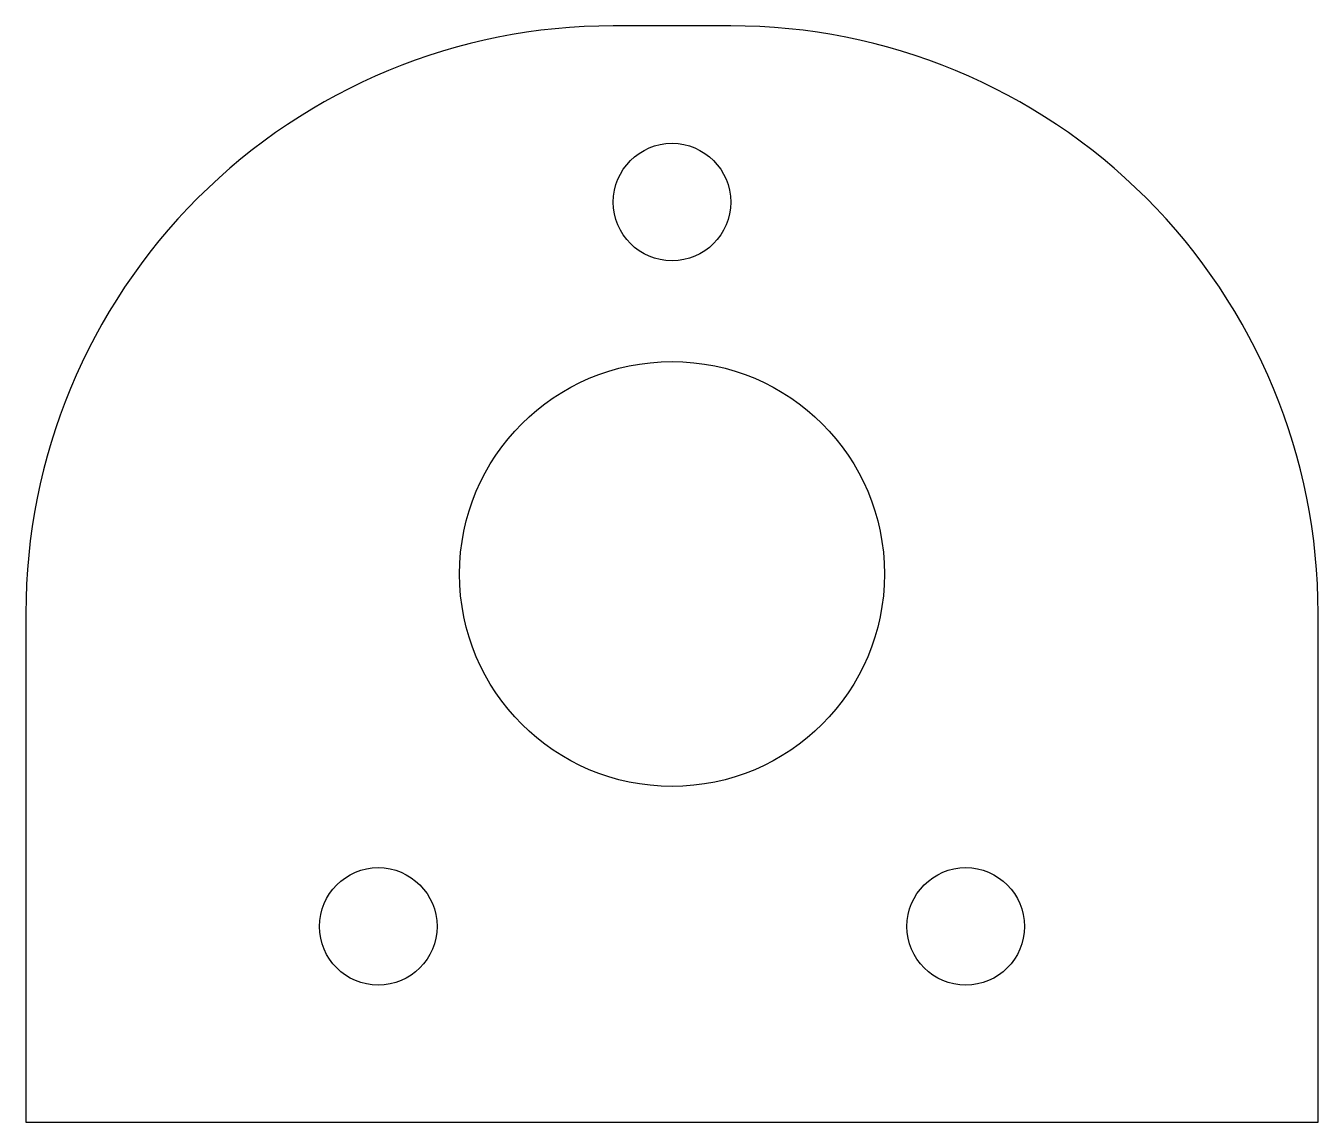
# Model space of a CAD drawing. Header units: millimetres. Extents: x 0 to 33, y 0 to 28.
import ezdxf

# ---------------------------------------------------------------- set-up
doc = ezdxf.new("R2010")
doc.units = ezdxf.units.MM

msp = doc.modelspace()

# ---------------------------------------------------------------- linework, layer by layer
msp.add_lwpolyline([(15, 28, 0.414214), (0, 13), (0, 0), (33, 0), (33, 13, 0.414214), (18, 28)], format="xyb", close=True)
for centre, radius in [((16.5, 23.5), 1.5), ((16.5, 14), 5.425), ((9, 5), 1.5), ((24, 5), 1.5)]:
    msp.add_circle(centre, radius)

doc.saveas('drawing.dxf')
